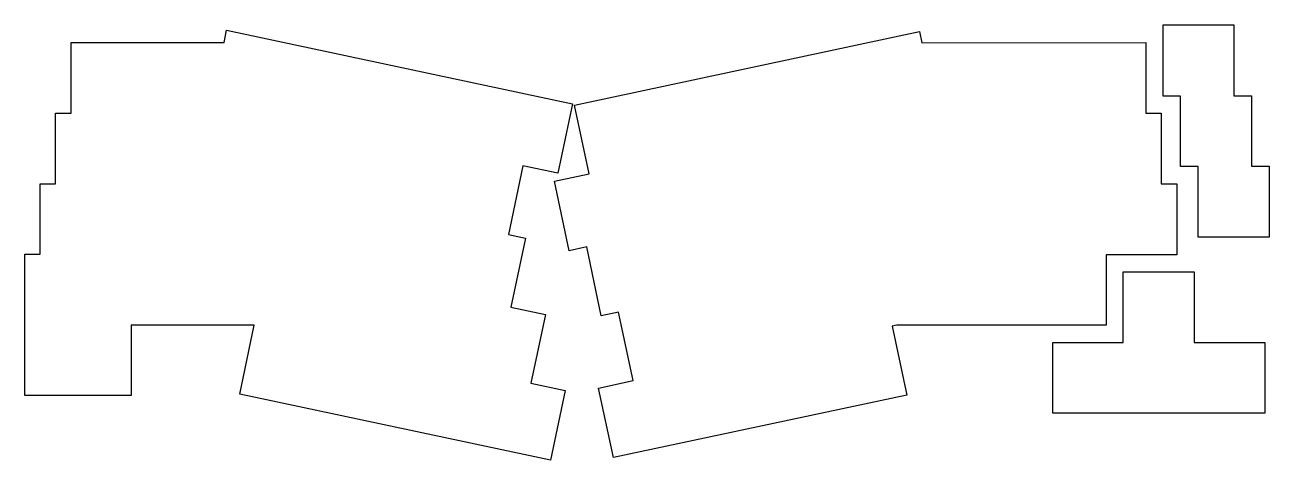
# Model space of a CAD drawing. Extents: x -22 to 314, y -103 to 14.
import ezdxf

# ---------------------------------------------------------------- set-up
doc = ezdxf.new("R2010")
doc.units = 0
doc.layers.add('BLACK', color=7, linetype='CONTINUOUS')

msp = doc.modelspace()

# ---------------------------------------------------------------- linework, layer by layer
at = {"layer": 'BLACK', "linetype": 'CONTINUOUS'}
for p, q in [((285.576, -4.8166), (285.596, 14.4434)), ((285.596, 14.4434), (304.736, 14.4434)), ((304.736, 14.4434), (304.736, -4.6966)), ((31.7562, 9.7134), (32.4562, 13.0134)), ((32.4562, 13.0134), (125.956, -6.8866)), ((126.476, -7.2466), (219.756, 12.6234)), ((219.756, 12.6234), (220.366, 9.6334)), ((-9.5838, -9.4466), (-9.5838, 9.7134)), ((-9.5838, 9.7134), (31.7562, 9.7134)), ((220.366, 9.6334), (280.946, 9.6634)), ((280.946, 9.6634), (280.946, -9.4366)), ((290.336, -4.8166), (285.576, -4.8166)), ((290.336, -23.8666), (290.336, -4.8166)), ((304.736, -4.6966), (309.496, -4.6966)), ((309.496, -4.6966), (309.496, -23.7466)), ((-13.7638, -9.4466), (-9.5838, -9.4466)), ((-13.7638, -28.4966), (-13.7638, -9.4466)), ((125.956, -6.8866), (121.956, -25.6866)), ((130.446, -25.8566), (126.476, -7.2466)), ((280.946, -9.4366), (285.096, -9.4366)), ((285.096, -9.4366), (285.096, -28.5066)), ((112.556, -23.6866), (108.606, -42.1966)), ((121.956, -25.6866), (112.556, -23.6866)), ((121.106, -27.8466), (130.446, -25.8566)), ((295.086, -23.8666), (290.336, -23.8666)), ((295.086, -42.9166), (295.086, -23.8666)), ((309.496, -23.7466), (314.246, -23.7466)), ((314.246, -23.7466), (314.246, -42.9166)), ((-17.9338, -28.4966), (-13.7638, -28.4966)), ((-17.9338, -47.5466), (-17.9338, -28.4966)), ((125.086, -46.5966), (121.106, -27.8466)), ((285.096, -28.5066), (289.266, -28.5066)), ((289.266, -28.5066), (289.266, -47.6866)), ((108.606, -42.1966), (113.266, -43.1866)), ((113.266, -43.1866), (109.296, -61.8266)), ((314.246, -42.9166), (295.086, -42.9166)), ((129.776, -45.5966), (125.086, -46.5966)), ((133.736, -64.2266), (129.776, -45.5966)), ((-22.0838, -47.5466), (-17.9338, -47.5466)), ((-22.0838, -85.7666), (-22.0838, -47.5466)), ((270.216, -47.6866), (270.216, -66.7366)), ((289.266, -47.6866), (270.216, -47.6866)), ((274.806, -52.3266), (294.006, -52.3266)), ((274.806, -71.3766), (274.806, -52.3266)), ((294.006, -52.3266), (294.006, -71.3866)), ((109.296, -61.8266), (118.626, -63.8066)), ((118.626, -63.8066), (114.656, -82.4366)), ((138.376, -63.2366), (133.736, -64.2266)), ((142.326, -81.7366), (138.376, -63.2366)), ((6.6362, -66.7466), (6.6262, -85.7866)), ((39.9262, -66.7466), (6.6362, -66.7466)), ((35.9762, -85.3466), (39.9262, -66.7466)), ((213.636, -66.7366), (212.366, -67.0066)), ((212.366, -67.0066), (216.316, -85.6266)), ((270.216, -66.7366), (213.636, -66.7366)), ((255.786, -71.3766), (274.806, -71.3766)), ((255.786, -90.5566), (255.786, -71.3766)), ((294.006, -71.3866), (313.076, -71.3866)), ((313.076, -71.3866), (313.076, -90.5566)), ((114.656, -82.4366), (123.976, -84.4166)), ((132.976, -83.7266), (142.326, -81.7366)), ((136.986, -102.517), (132.976, -83.7266)), ((6.6262, -85.7866), (-22.0838, -85.7666)), ((119.996, -103.217), (35.9762, -85.3466)), ((123.976, -84.4166), (119.996, -103.217)), ((216.316, -85.6266), (136.986, -102.517)), ((313.076, -90.5566), (255.786, -90.5566))]:
    msp.add_line(p, q, dxfattribs=at)

doc.saveas('drawing.dxf')
